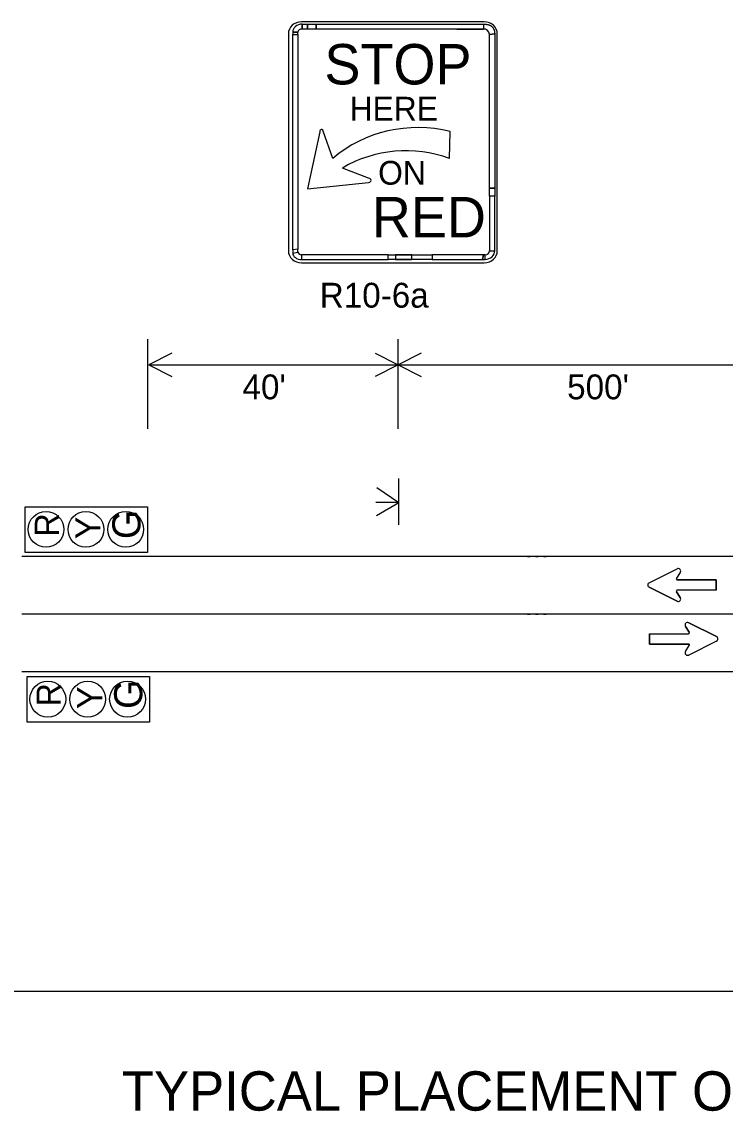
# Model space of a CAD drawing. Extents: x 0 to 34, y 0 to 22.
# Drawn here: x 4.33 to 7.73, y 7.02 to 12.28 of the extents above; entities that cross this region are included whole.
import ezdxf

# ---------------------------------------------------------------- set-up
doc = ezdxf.new("R2010")
doc.units = 0
for name, color, linetype in [('BLACK', 7, 'Continuous'), ('Level 1', 7, 'Continuous'), ('Level 4', 7, 'Continuous'), ('SHADE-GENERIC', 7, 'Continuous')]:
    doc.layers.add(name, color=color, linetype=linetype)

msp = doc.modelspace()

# ---------------------------------------------------------------- linework, layer by layer
for points in [[(5.688126943969726, 12.249013450241089), (5.688126943969726, 12.272293334579468), (5.713345754432678, 12.272293334579468), (5.713345754432678, 12.249013450241089)], [(5.755377105140686, 12.249013450241089), (5.755377105140686, 12.272293334579468), (6.562379040718078, 12.272293334579468), (6.562379040718078, 12.249013450241089)], [(5.667111268424987, 12.221853585433959), (5.667111268424987, 12.233493527984619), (5.64189245815277, 12.233493527984619), (5.64189245815277, 12.221853585433959)], [(5.667111268424987, 11.185898746109007), (5.64189245815277, 11.182018765449524), (5.64189245815277, 12.221853585433959), (5.667111268424987, 12.221853585433959)], [(6.591800986671447, 12.221853585433959), (6.617019796943664, 12.225733566474913), (6.617019796943664, 11.480777276992796), (6.591800986671447, 11.480777276992796)], [(5.667111268424987, 11.170378823280334), (5.667111268424987, 11.185898746109007), (5.64189245815277, 11.182018765449524), (5.64189245815277, 11.166498842620848)], [(6.314394071006775, 11.158738881111145), (6.314394071006775, 11.13545899734497), (6.5581759059906, 11.13545899734497), (6.562379040718078, 11.158738881111145)], [(6.5581759059906, 11.13545899734497), (6.570785311126708, 11.13545899734497), (6.570785311126708, 11.158738881111145), (6.562379040718078, 11.158738881111145)]]:
    msp.add_lwpolyline(points, close=True)
at = {"layer": 'BLACK'}
for p, q in [((6.566582175827026, 12.283933276367186), (5.683923808860778, 12.283933276367186)), ((5.620876782417297, 12.225733566474913), (5.620876782417297, 11.178138784599303)), ((6.629629202461242, 11.178138784599303), (6.629629202461242, 12.225733566474913)), ((5.683923808860778, 11.119939074516296), (6.566582175827026, 11.119939074516296))]:
    msp.add_line(p, q, dxfattribs=at)
for centre, start_param, end_param in [((5.683923808860778, 12.225733566284179), 1.5707963267948966, 3.141592653589793), ((6.566582175827026, 12.225733566284179), 0, 1.5707963267948966), ((5.683923808860778, 11.178138784599303), 3.141592653589793, 4.71238898038469), ((6.566582176017761, 11.178138784599303), 4.71238898038469, 6.283185307179586)]:
    msp.add_ellipse(centre, major_axis=(0.06304702622797022, 0), ratio=0.92311586408567, start_param=start_param, end_param=end_param, dxfattribs=at)
at = {"layer": 'Level 1'}
for p, q in [((5.688126943969726, 12.272293334579468), (5.688126943969726, 12.249013450241089)), ((6.562379040718078, 12.272293334579468), (6.562379040718078, 12.249013450241089)), ((6.562379040718078, 12.272293334579468), (6.56717044467926, 12.272293334579468)), ((5.64189245815277, 12.233493527984619), (5.667111268424987, 12.233493527984619)), ((5.667111268424987, 12.233493527984619), (5.64189245815277, 12.233493527984619)), ((6.433573304557799, 12.249013450241089), (6.56158771648407, 12.249013450241089)), ((6.6169573692321775, 12.2257312210083), (6.591800986671447, 12.221853585433959)), ((6.591800986671447, 12.152601179122923), (6.591800986671447, 12.21868256778717)), ((5.772189645385741, 11.752375924301147), (5.713345754432678, 11.476897296524047)), ((5.835371524238586, 11.623951792716978), (5.789002186012268, 11.756255904960632)), ((6.3984406526565545, 11.623830620765686), (6.402588709449767, 11.75402127857208)), ((6.007609851455688, 11.52894685268402), (5.881965831565856, 11.577585299301147)), ((5.713345754432678, 11.476897296524047), (6.007609851455688, 11.507504604148863)), ((5.64189245815277, 11.166498842620848), (5.667111268424987, 11.170378823280334)), ((5.683923808860778, 11.158641194152832), (5.683923808860778, 11.13545899734497)), ((6.570785311126708, 11.13545899734497), (6.570785311126708, 11.158738881111145)), ((6.591800986671447, 11.178138784599303), (6.617019796943664, 11.178138784599303)), ((4.941832731819153, 10.317344972419738), (4.941832731819153, 10.750867198181151)), ((6.15161040649414, 10.317344972419738), (6.15161040649414, 10.750867198181151)), ((4.946295885467529, 10.627003705215452), (7.259786406898498, 10.627003705215452)), ((6.151666018104553, 10.627003705215452), (8.465156539535522, 10.627003705215452)), ((6.153530267143249, 10.077235591125488), (6.153530267143249, 10.077235591125488)), ((6.153530267143249, 9.96551072025299), (6.153530267143249, 10.077235591125488)), ((6.153530267143249, 9.960370385360717), (6.04766748561859, 10.03239700679779)), ((6.153530267143249, 9.96204254245758), (6.0423003166198725, 9.96204254245758)), ((6.153530267143249, 9.960370385360717), (6.046433653640746, 9.89689034500122)), ((6.153530267143249, 9.854033576583861), (6.153530267143249, 9.96551072025299)), ((5.024764046096801, 9.701743411827087), (4.334041128540039, 9.701743411827087)), ((21.982073677635192, 9.701743411827087), (5.024764046096801, 9.701743411827087)), ((6.775226063728332, 9.70173088607788), (6.788822035408019, 9.70173088607788)), ((6.8137434511184685, 9.70173088607788), (6.827339422798156, 9.70173088607788)), ((6.852274434661864, 9.70173088607788), (6.865870406150817, 9.70173088607788)), ((7.363541825675964, 9.574597536087035), (7.49716582584381, 9.641731549453734)), ((7.513205641365051, 9.623771343040465), (7.494574778938293, 9.596025920486449)), ((7.686929180335998, 9.588222520446777), (7.498769807624816, 9.588222520446777)), ((7.686929180335998, 9.538677123260497), (7.686929180335998, 9.588222520446777)), ((7.363295059394836, 9.552425971031187), (7.49716582584381, 9.485415821075438)), ((7.512958875083923, 9.503252164077757), (7.494574778938293, 9.530997586822508)), ((7.686929180335998, 9.538677123260497), (7.4985230411529535, 9.538677123260497)), ((7.489516067886352, 9.489131726074218), (7.489516067886352, 9.489131726074218)), ((5.024764046096801, 9.423050552368164), (4.333316285896301, 9.423050552368164)), ((21.92565172348022, 9.423050552368164), (5.024764046096801, 9.423050552368164)), ((6.775226063728332, 9.423020407867432), (6.788822035408019, 9.423020407867432)), ((6.813757047271728, 9.423020407867432), (6.827339422798156, 9.423020407867432)), ((6.852274434661864, 9.423020407867432), (6.865870406150817, 9.423020407867432)), ((7.687731171035766, 9.314236473846435), (7.5538604040145865, 9.381122760009765)), ((7.56151016216278, 9.377406855010985), (7.56151016216278, 9.377406855010985)), ((7.364097050094604, 9.327861458015441), (7.552503189277648, 9.327861458015441)), ((7.364097050094604, 9.327861458015441), (7.364097050094604, 9.278316060829162)), ((7.5380673551559445, 9.363286417007446), (7.556451451301574, 9.335540994644164)), ((7.364097050094604, 9.278316060829162), (7.55225642261505, 9.278316060829162)), ((7.537820588874816, 9.242891101837158), (7.556451451301574, 9.27063652420044)), ((7.687484404563903, 9.291941044998168), (7.5538604040145865, 9.22480703163147)), ((5.0708242723464965, 9.14435769290924), (4.334041128540039, 9.14435769290924)), ((21.953862700462338, 9.14435769290924), (5.024764046096801, 9.14435769290924)), ((1.7974638830184935, 7.60089022655487), (22.308011215591428, 7.60089022655487))]:
    msp.add_line(p, q, dxfattribs=at)
for points in [[(5.713345754432678, 12.272293334579468), (5.755377105140686, 12.272293334579468), (5.755377105140686, 12.249013450241089), (5.713345754432678, 12.249013450241089)], [(6.591800986671447, 11.480777276992796), (6.617019796943664, 11.480777276992796), (6.617019796943664, 11.441977470588682), (6.591800986671447, 11.441977470588682)], [(6.617019796943664, 11.441977470588682), (6.591800986671447, 11.441977470588682), (6.591800986671447, 11.178138784599303), (6.617019796943664, 11.178138784599303)], [(6.102548914146423, 11.158641194152832), (6.314394071006775, 11.158641194152832), (6.314394071006775, 11.13545899734497), (6.102548914146423, 11.13545899734497)], [(4.350639408874511, 9.720499672889709), (4.350639408874511, 9.941768204879759), (4.940848887443542, 9.941768204879759), (4.940848887443542, 9.720499672889709)], [(4.359409224510192, 8.900118123817442), (4.359409224510192, 9.121386655807495), (4.949618703460693, 9.121386655807495), (4.949618703460693, 8.900118123817442)]]:
    msp.add_lwpolyline(points, close=True, dxfattribs=at)
for points in [[(5.057340760993957, 10.682742277145385), (4.946295885467529, 10.627003705215452), (5.057340760993957, 10.571265133285522)], [(6.040146688842773, 10.682742277145385), (6.151191564750671, 10.627003705215452), (6.040146688842773, 10.571265133285522)], [(6.2627108938217155, 10.682742277145385), (6.151666018104553, 10.627003705215452), (6.2627108938217155, 10.571265133285522)]]:
    msp.add_lwpolyline(points, dxfattribs=at)
for centre, major_axis, ratio, start_param, end_param in [((5.686682094764709, 12.234680050849914), (0.04481125640043086, -0.0017667864891383748), 0.8393381188889547, 1.5716461484412156, 3.2200494515270006), ((5.687895514488219, 12.23355658454895), (0.020784244428750896, 6.3660759731258e-05), 0.743707685311511, 1.557383366455964, 3.1415535748497536), ((6.5649809858322135, 12.219096804618834), (0.0029492572856861113, -0.029884895002799176), 0.8978090433721364, 1.5744412766337703, 3.128657004068519), ((6.245960883712768, 11.217114401054381), (0.6023449418480536, 0), 0.9231158640856708, 1.3077429339939275, 2.3208137989140614), ((5.7808061214447015, 11.752546430778503), (-0.000222448294124132, 0.01144580165808171), 0.7528118698543305, 0.09573110633233166, 1.5710623507916606), ((5.780996876716613, 11.756874020385741), (-0.008003907220777975, 0.0006360783417914034), 0.8891907656710057, 4.571840993911956, 4.924717413072356), ((5.777763919639587, 11.753703288650511), (-0.011183669562330262, -0.0027829079779072012), 0.9615991947194579, 3.1202359385525256, 4.035969000252759), ((6.188796397590637, 11.138253599929808), (0.5662572863800225, 0), 0.9231158640856705, 1.1915419674356333, 2.1434415346375277), ((6.0050196376800535, 11.519472205352782), (0.015030143961290807, -0.004162139653195597), 0.6298044350560721, 6.0715672132813285, 7.856051792253321), ((6.006738112258911, 11.516080715942381), (-0.013504748805157007, -0.0013906644841551517), 0.6349584094392348, 1.569961449255644, 2.671449132813657), ((5.684037782096862, 11.167147581291198), (-0.042155921932583, 0.00015433983332248922), 0.7516992915305345, 0.025343987827799334, 1.570844814281852), ((5.6832804878234855, 11.172213634872435), (-0.016268807848259514, -0.0007960090113048916), 0.8282094430455487, 0.07735070042007552, 1.5698164876144387), ((6.572506538581847, 11.180309741783141), (0.0016661892742358636, 0.021575198780031606), 0.8971527241662857, 3.1387488756233193, 4.681011384966305), ((6.566280856132507, 11.177242393112182), (-0.05073867423576082, -0.0009114113456077027), 0.8270957943898215, 1.6448251612839038, 3.1412347505269356), ((7.502704571533203, 9.630574329757689), (-5.575569281846449e-16, 0.012386349297091554), 0.9961223610512706, 4.124596364743836, 6.747042917026746), ((7.498625895309448, 9.593147356796264), (-9.711164876966765e-18, -0.00495453981074373), 0.9961223610512712, 4.123952047399894, 6.283395328608078), ((7.368946701812743, 9.563392777633666), (-3.8703696251894083e-16, 0.012386349315484846), 0.9961223610512707, 0.4636042948353932, 2.678408450289475), ((7.498638332939147, 9.533692881393431), (2.010569707834723e-17, -0.004954539807000219), 0.9961223610512714, 3.1418026748893437, 5.301245956097527), ((7.502732668113707, 9.496267631340025), (-5.424799557504701e-17, 0.01238634929784836), 0.9961223610512708, 2.678155037826889, 5.300601590109798), ((7.5482688856124875, 9.370320495414733), (5.576488587712012e-17, -0.01238634929784836), 0.9961223610512708, 2.678155037826889, 5.300601590109798), ((7.552363220787048, 9.332895245361327), (-1.9498940946758135e-17, 0.004954539807000219), 0.9961223610512714, 3.1418026748893437, 5.301245956097527), ((7.682054851722716, 9.303195348739623), (6.250815482821165e-16, -0.012386349315484846), 0.9961223610512705, 0.4636042948353741, 2.6784084502894556), ((7.552375658416747, 9.273440769958496), (1.3504924084366942e-17, 0.00495453981074373), 0.9961223610512712, 4.123952047399894, 6.283395328608078), ((7.548296982002258, 9.236013796806334), (9.001137509675058e-16, -0.012386349297091554), 0.9961223610512704, 4.124596364743809, 6.747042917026718)]:
    msp.add_ellipse(centre, major_axis=major_axis, ratio=ratio, start_param=start_param, end_param=end_param, dxfattribs=at)
for centre in [(4.450560060691833, 9.832178353881835), (4.643116093254089, 9.832178353881835), (4.835371117019653, 9.832178353881835), (4.459329876518249, 9.011796804618834), (4.65188590888977, 9.011796804618834), (4.844140932846069, 9.011796804618834)]:
    msp.add_ellipse(centre, major_axis=(-9.092975635098916e-17, 0.08668309230961974), ratio=0.9961223610512714, dxfattribs=at)
msp.add_spline([(6.56717044467926, 12.272293334579468), (6.569069291877746, 12.272274827194213), (6.570931268310546, 12.272219305801391), (6.572756374168395, 12.272126769828795), (6.574544609260559, 12.271997219467162), (6.576295973205566, 12.271830655097961), (6.578010466384887, 12.271627076148986), (6.579688088798522, 12.271386482620239), (6.581328840637206, 12.271108875083922), (6.5829327211379995, 12.270794253158568), (6.584499731254577, 12.270442617034911), (6.586029870414733, 12.270053966140747), (6.587523138618469, 12.269628301239013), (6.588979536247253, 12.269165621757507), (6.590399062919616, 12.268665927886962), (6.591781718826294, 12.268129219818114), (6.593127503776549, 12.26755549736023), (6.59443641796112, 12.266944760513304), (6.5957084613800046, 12.266297009468078), (6.596943633842468, 12.265612243843078), (6.59814193572998, 12.264890464019775), (6.599303366470337, 12.264131669998168), (6.600427926635741, 12.263335861396788), (6.601515616035461, 12.26250303840637), (6.602566434478759, 12.261633201408385), (6.603580381965637, 12.260726349639892), (6.604557458686828, 12.25978248386383), (6.605497664833068, 12.25880160331726), (6.606400999832153, 12.257783708763121), (6.607267464256286, 12.256728799819944), (6.608097057914733, 12.255636876296997), (6.608889780616759, 12.254507938575744), (6.609645632362366, 12.253341986656189), (6.610364613342284, 12.252139020156859), (6.611046723747253, 12.250899039459227), (6.6116919630050655, 12.249622044372558), (6.612300331687926, 12.24830803489685), (6.612871829414367, 12.246957011032103), (6.613406456375121, 12.245568972778319), (6.613904212379455, 12.244143920516967), (6.614365097618102, 12.242681853485106), (6.614789112281799, 12.241182772064208), (6.615176255798339, 12.239646676826476), (6.615526528739928, 12.238073566627502), (6.615839930534362, 12.236463442611694), (6.616116461753845, 12.234816304016112), (6.6163561220169065, 12.233132150840758), (6.616558911705017, 12.231410983657836), (6.616724830436706, 12.22965280189514), (6.6168538784027096, 12.227857605934142), (6.616946055221557, 12.226025395393371), (6.6169573692321775, 12.2257312210083)], degree=3, dxfattribs=at)
at = {"layer": 'Level 4'}
for points in [[(5.683923808860778, 11.13545899734497), (6.102548914146423, 11.13545899734497), (6.102548914146423, 11.158641194152832), (5.683923808860778, 11.158641194152832)], [(6.13778514137268, 11.135494439888), (6.2164716659545896, 11.135494439888), (6.2164716659545896, 11.158778009796142), (6.13778514137268, 11.158778009796142)]]:
    msp.add_lwpolyline(points, close=True, dxfattribs=at)
at = {"layer": 'SHADE-GENERIC'}
for p, q in [((7.363541825675964, 9.574597536087035), (7.49716582584381, 9.641731549453734)), ((7.513205641365051, 9.623771343040465), (7.494574778938293, 9.596025920486449)), ((7.498769807624816, 9.588222520446777), (7.686929180335998, 9.588222520446777)), ((7.686929180335998, 9.588222520446777), (7.686929180335998, 9.538677123260497)), ((7.49716582584381, 9.485415821075438), (7.363295059394836, 9.552425971031187)), ((7.494574778938293, 9.530997586822508), (7.512958875083923, 9.503252164077757)), ((7.686929180335998, 9.538677123260497), (7.4985230411529535, 9.538677123260497)), ((7.5538604040145865, 9.381122760009765), (7.687731171035766, 9.314236473846435)), ((7.364097050094604, 9.278316060829162), (7.364097050094604, 9.327861458015441)), ((7.364097050094604, 9.327861458015441), (7.552503189277648, 9.327861458015441)), ((7.556451451301574, 9.335540994644164), (7.5380673551559445, 9.363286417007446)), ((7.55225642261505, 9.278316060829162), (7.364097050094604, 9.278316060829162)), ((7.537820588874816, 9.242891101837158), (7.556451451301574, 9.27063652420044)), ((7.687484404563903, 9.291941044998168), (7.5538604040145865, 9.22480703163147))]:
    msp.add_line(p, q, dxfattribs=at)
for centre, major_axis, ratio, start_param, end_param in [((7.502704571533203, 9.630574329757689), (-5.575569281846449e-16, 0.012386349297091554), 0.9961223610512706, 4.124596364743836, 6.747042917026746), ((7.498625895309448, 9.593147356796264), (-9.711164876966765e-18, -0.00495453981074373), 0.9961223610512712, 4.123952047399894, 6.283395328608078), ((7.368946701812743, 9.563392777633666), (-3.8703696251894083e-16, 0.012386349315484846), 0.9961223610512707, 0.4636042948353929, 2.6784084502894747), ((7.498638332939147, 9.533692881393431), (2.010569707834723e-17, -0.004954539807000219), 0.9961223610512714, 3.1418026748893437, 5.301245956097527), ((7.502732668113707, 9.496267631340025), (-5.424799557504701e-17, 0.01238634929784836), 0.9961223610512708, 2.678155037826889, 5.300601590109798), ((7.5482688856124875, 9.370320495414733), (5.576488587712012e-17, -0.01238634929784836), 0.9961223610512708, 2.678155037826889, 5.300601590109798), ((7.682054851722716, 9.303195348739623), (6.250815482821165e-16, -0.012386349315484846), 0.9961223610512705, 0.4636042948353741, 2.6784084502894556), ((7.548296982002258, 9.236013796806334), (9.001137509675058e-16, -0.012386349297091554), 0.9961223610512704, 4.124596364743809, 6.747042917026718)]:
    msp.add_ellipse(centre, major_axis=major_axis, ratio=ratio, start_param=start_param, end_param=end_param, dxfattribs=at)

# ---------------------------------------------------------------- texts
at = {"layer": 'Level 1'}
for s, height, rotation, p in [('STOP', 0.19507750840206003, 360, (5.794735701179504, 11.981435854721068)), ('HERE ', 0.11475147553062355, 360, (5.916526318550109, 11.806826537895201)), (' ON', 0.11475147553062355, 360, (6.011439756774902, 11.497251667213439)), ('RED', 0.19507750840206003, 360, (6.023739909934997, 11.242810496139525)), ("40'", 0.12, 360, (5.399266792678833, 10.460388734054565)), ("500'", 0.12, 360, (6.966638048362731, 10.460388734054565)), ('R', 0.11674068317155178, 89.99999999999999, (4.513147211837768, 9.797171980857849)), ('G', 0.13565132548348077, 89.99999999999999, (4.906540662384033, 9.785289239120482)), ('Y', 0.12136692456753355, 89.99999999999999, (4.713544405174255, 9.785076007080077)), ('R', 0.11674068317155178, 89.99999999999999, (4.5219170274734495, 8.976790431785583)), ('Y', 0.12136692456753355, 89.99999999999999, (4.7223142208099365, 8.964694458007811)), ('G', 0.13565132548348077, 89.99999999999999, (4.915310478019714, 8.964907690048218))]:
    msp.add_text(s, height=height, rotation=rotation, dxfattribs=at).set_placement(p)
for s, height, p in [('R10-6a', 0.12, (5.772203433036804, 10.903111156463622)), ('TYPICAL PLACEMENT OF ADVANCE WARNING SIGNS/RUMBLE STRIPS/PORTABLE TRAFFIC SIGNAL', 0.19, (4.816685801506042, 7.024329957580566))]:
    msp.add_text(s, height=height, dxfattribs=at).set_placement(p)

doc.saveas('drawing.dxf')
